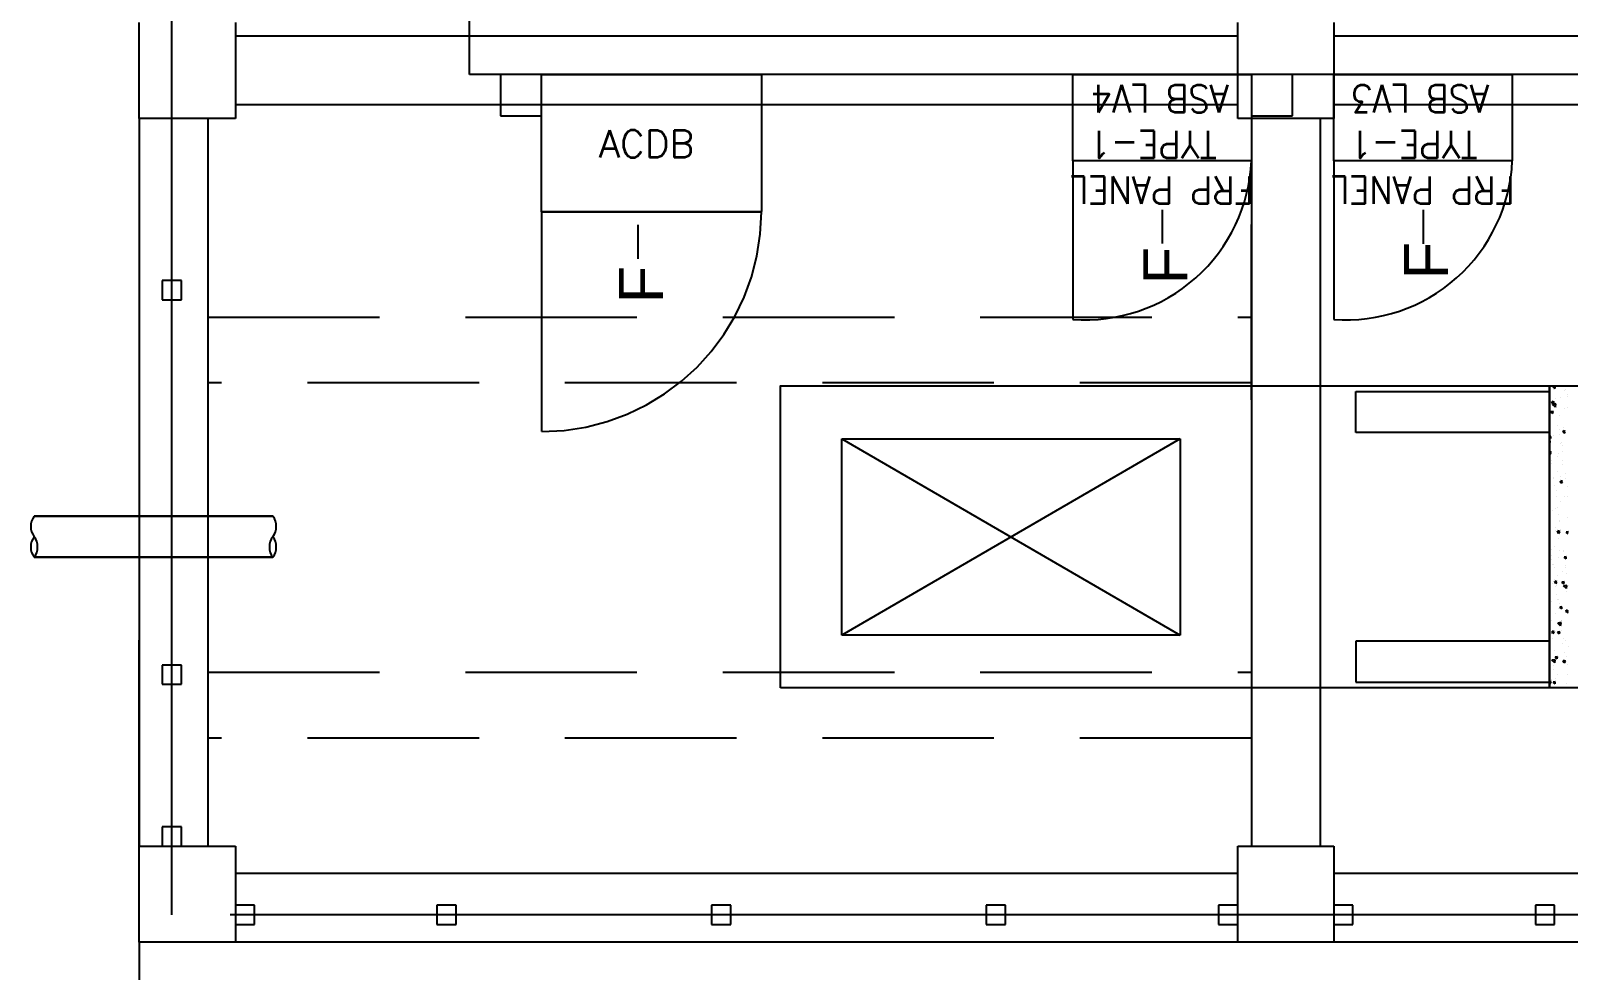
# Model space of a CAD drawing. Header units: metres. Extents: x 531739 to 532412, y 2675629 to 2676062.
# Drawn here: x 532006.63 to 532012.23, y 2675779.25 to 2675782.67 of the extents above; entities that cross this region are included whole.
import ezdxf

# ---------------------------------------------------------------- set-up
doc = ezdxf.new("R2010")
doc.units = ezdxf.units.M
for name, pattern in [('DASHED', [0.75, 0.5, -0.25]), ('DASHED2', [0.375, 0.25, -0.125]), ('HIDDEN', [0.375, 0.25, -0.125]), ('PHANTOM', [63.5, 31.75, -6.35, 6.35, -6.35, 6.35, -6.35])]:
    doc.linetypes.add(name, pattern=pattern)
doc.layers.add('IDT', color=7, linetype='Continuous')
doc.styles.add('Arial', font='arial.ttf')
doc.styles.add('RomanS', font='romans.shx')
doc.linetypes.add('FOUNDATION LAYOUT$0$FENCELINE1', pattern='A,6.35,-2.54,[133,ltypeshp.shx,S=2.54,R=0,X=-2.54,Y=0],-2.54,25.4', length=36.83)

# ---------------------------------------------------------------- blocks, each defined once
blk = doc.blocks.new('IDT')
at = {"layer": 'IDT', "color": 8}
for p, q in [((25.902, 18.4101), (29.552, 18.4101)), ((29.552, 18.0601), (29.552, 18.4101)), ((29.552, 18.4101), (29.902, 18.4101)), ((29.902, 18.4101), (29.902, 18.0601)), ((29.902, 18.4101), (33.552, 18.4101)), ((33.552, 18.0601), (33.552, 18.4101)), ((33.552, 18.4101), (33.902, 18.4101)), ((33.902, 18.4101), (33.902, 18.0601)), ((28.7481, 18.3453), (28.7481, 18.2753)), ((28.8181, 18.3453), (28.7481, 18.3453)), ((28.8181, 18.2753), (28.8181, 18.3453)), ((29.4822, 18.3453), (29.4822, 18.2753)), ((29.5522, 18.3453), (29.4822, 18.3453)), ((29.5522, 18.2753), (29.5522, 18.3453)), ((29.902, 18.3453), (29.902, 18.2753)), ((29.972, 18.3453), (29.902, 18.3453)), ((29.972, 18.2753), (29.972, 18.3453)), ((30.7481, 18.3453), (30.7481, 18.2753)), ((30.8181, 18.3453), (30.7481, 18.3453)), ((30.8181, 18.2753), (30.8181, 18.3453)), ((31.7481, 18.3453), (31.7481, 18.2753)), ((31.8181, 18.3453), (31.7481, 18.3453)), ((31.8181, 18.2753), (31.8181, 18.3453)), ((32.7481, 18.3453), (32.7481, 18.2753)), ((32.8181, 18.3453), (32.7481, 18.3453)), ((32.8181, 18.2753), (32.8181, 18.3453)), ((33.482, 18.3453), (33.482, 18.2753)), ((33.552, 18.3453), (33.482, 18.3453)), ((33.552, 18.2753), (33.552, 18.3453)), ((28.7481, 18.2753), (28.8181, 18.2753)), ((29.4822, 18.2753), (29.5522, 18.2753)), ((29.902, 18.2753), (29.972, 18.2753)), ((30.7481, 18.2753), (30.8181, 18.2753)), ((31.7481, 18.2753), (31.8181, 18.2753)), ((32.7481, 18.2753), (32.8181, 18.2753)), ((33.482, 18.2753), (33.552, 18.2753)), ((25.902, 18.1601), (29.552, 18.1601)), ((29.902, 18.1601), (33.552, 18.1601)), ((29.902, 18.0601), (29.552, 18.0601)), ((29.602, 15.4101), (29.602, 18.0601)), ((29.852, 15.4101), (29.852, 18.0601)), ((33.902, 18.0601), (33.552, 18.0601)), ((33.652, 15.4101), (33.652, 18.0601)), ((33.7481, 18.0601), (33.7481, 17.9901)), ((33.8181, 18.0601), (33.7481, 18.0601)), ((33.8181, 17.9901), (33.8181, 18.0601)), ((33.902, 15.4101), (33.902, 18.0601)), ((33.7481, 17.9901), (33.8181, 17.9901)), ((27.267, 17.4829), (28.767, 17.4829)), ((28.767, 17.4829), (28.767, 16.3829)), ((33.7481, 17.4703), (33.7481, 17.4003)), ((33.8181, 17.4703), (33.7481, 17.4703)), ((33.8181, 17.4003), (33.8181, 17.4703)), ((33.7481, 17.4003), (33.8181, 17.4003)), ((30.1117, 16.5771), (30.1117, 17.2916)), ((30.1117, 17.2916), (31.3439, 17.2916)), ((31.3439, 16.5771), (30.1117, 17.2916)), ((30.1117, 16.5771), (31.3439, 17.2916)), ((31.3439, 17.2916), (31.3439, 16.5771)), ((31.3439, 16.5771), (30.1117, 16.5771)), ((29.852, 16.4349), (29.852, 15.7954)), ((28.767, 16.3829), (27.267, 16.3829)), ((33.652, 16.1329), (33.652, 16.1329)), ((33.7481, 16.0703), (33.7481, 16.0003)), ((33.8181, 16.0703), (33.7481, 16.0703)), ((33.8181, 16.0003), (33.8181, 16.0703)), ((33.7481, 16.0003), (33.8181, 16.0003)), ((29.552, 15.0601), (29.552, 15.4101)), ((29.552, 15.4101), (29.902, 15.4101)), ((29.702, 15.3997), (29.702, 15.2497)), ((29.852, 15.3997), (29.702, 15.3997)), ((29.852, 15.2497), (29.852, 15.3997)), ((29.902, 15.4101), (29.902, 15.0601)), ((32.4369, 15.3997), (32.4369, 15.2497)), ((32.5869, 15.3997), (32.4369, 15.3997)), ((32.5869, 15.2497), (32.5869, 15.3997)), ((33.552, 15.0601), (33.552, 15.4101)), ((33.552, 15.4101), (33.902, 15.4101)), ((33.902, 15.4101), (33.902, 15.0601)), ((25.902, 15.3601), (29.552, 15.3601)), ((29.902, 15.3601), (33.552, 15.3601)), ((26.802, 15.2497), (32.6992, 15.2497)), ((29.702, 15.2497), (29.852, 15.2497)), ((32.4369, 15.2497), (32.5869, 15.2497)), ((32.6992, 15.2497), (32.6992, 15.0097)), ((25.902, 15.1101), (29.552, 15.1101)), ((29.902, 15.1101), (33.552, 15.1101))]:
    blk.add_line(p, q, dxfattribs=at)
at = {"layer": 'IDT', "color": 8, "linetype": 'DASHED2', "ltscale": 5}
for p, q in [((32.802, 18.4101), (33.902, 18.4101)), ((33.902, 18.4101), (33.902, 17.3101))]:
    blk.add_line(p, q, dxfattribs=at)
at = {"layer": 'IDT', "color": 8, "linetype": 'PHANTOM', "ltscale": 0.25}
for p, q in [((25.6331, 18.3103), (33.7831, 18.3103)), ((33.7831, 18.3103), (33.7831, 9.1603))]:
    blk.add_line(p, q, dxfattribs=at)
at = {"layer": 'IDT', "color": 8, "linetype": 'HIDDEN', "ltscale": 2.5}
for p, q in [((29.852, 17.6665), (33.652, 17.6665)), ((33.652, 17.4265), (29.852, 17.4265)), ((29.852, 16.3729), (33.652, 16.3729)), ((33.652, 16.1329), (29.852, 16.1329))]:
    blk.add_line(p, q, dxfattribs=at)
at = {"layer": 'IDT', "color": 8, "linetype": 'Continuous'}
for p, q in [((28.7423, 17.4815), (28.7423, 17.4815)), ((28.7461, 17.469), (28.7454, 17.4614)), ((28.7461, 17.469), (28.7534, 17.4629)), ((28.755, 17.4827), (28.755, 17.4827)), ((28.7028, 17.435), (28.7028, 17.435)), ((28.7046, 17.467), (28.7046, 17.467)), ((28.7388, 17.4334), (28.7388, 17.4334)), ((28.7454, 17.4616), (28.7533, 17.463)), ((28.7465, 17.4497), (28.7465, 17.4497)), ((28.7521, 17.4149), (28.7521, 17.4149)), ((28.759, 17.4541), (28.759, 17.4541)), ((28.7641, 17.4682), (28.7599, 17.4619)), ((28.7599, 17.4619), (28.767, 17.4595)), ((28.7642, 17.4682), (28.767, 17.4608)), ((28.7017, 17.3992), (28.7017, 17.3992)), ((28.7046, 17.3708), (28.7046, 17.3708)), ((28.713, 17.3924), (28.7088, 17.3861)), ((28.7088, 17.3861), (28.7164, 17.3835)), ((28.7131, 17.3924), (28.7165, 17.3835)), ((28.7381, 17.3779), (28.7374, 17.3703)), ((28.7374, 17.3705), (28.7454, 17.3719)), ((28.7381, 17.3779), (28.7454, 17.3718)), ((28.7454, 17.3815), (28.7575, 17.3829)), ((28.7472, 17.3928), (28.7455, 17.3815)), ((28.7469, 17.3692), (28.7469, 17.3692)), ((28.7472, 17.3928), (28.7575, 17.3829)), ((28.7528, 17.4016), (28.7528, 17.4016)), ((28.7663, 17.3739), (28.7663, 17.3739)), ((28.6989, 17.3314), (28.6989, 17.3314)), ((28.7087, 17.3112), (28.7087, 17.3112)), ((28.7133, 17.3548), (28.7133, 17.3548)), ((28.7141, 17.3048), (28.7141, 17.3048)), ((28.7175, 17.323), (28.7175, 17.323)), ((28.7492, 17.3471), (28.7492, 17.3471)), ((28.7564, 17.3032), (28.7564, 17.3032)), ((28.7634, 17.3214), (28.7634, 17.3214)), ((28.7634, 17.3061), (28.7634, 17.3061)), ((28.7238, 17.2749), (28.7238, 17.2749)), ((28.7244, 17.246), (28.7365, 17.2474)), ((28.7262, 17.2573), (28.7245, 17.246)), ((28.7262, 17.2572), (28.7365, 17.2473)), ((28.7294, 17.2794), (28.7374, 17.2808)), ((28.7301, 17.2868), (28.7295, 17.2792)), ((28.7301, 17.2868), (28.7374, 17.2807)), ((28.7464, 17.2793), (28.7464, 17.2793)), ((28.754, 17.2857), (28.7497, 17.2794)), ((28.7497, 17.2794), (28.7574, 17.2768)), ((28.754, 17.2857), (28.7574, 17.2768)), ((28.7028, 17.2099), (28.6986, 17.2036)), ((28.6986, 17.2036), (28.7063, 17.201)), ((28.7029, 17.2099), (28.7063, 17.201)), ((28.7214, 17.2371), (28.7214, 17.2371)), ((28.7222, 17.1957), (28.7215, 17.1881)), ((28.7215, 17.1883), (28.7294, 17.1898)), ((28.7222, 17.1957), (28.7295, 17.1896)), ((28.7231, 17.2396), (28.7231, 17.2396)), ((28.7344, 17.1947), (28.7344, 17.1947)), ((28.7435, 17.2115), (28.7435, 17.2115)), ((28.7606, 17.2383), (28.7606, 17.2383)), ((28.7653, 17.238), (28.7653, 17.238)), ((28.7062, 17.1326), (28.7062, 17.1326)), ((28.7312, 17.1754), (28.7312, 17.1754)), ((28.7341, 17.1631), (28.7341, 17.1631)), ((28.7386, 17.1629), (28.7386, 17.1629)), ((28.7407, 17.1438), (28.7407, 17.1438)), ((28.7577, 17.1705), (28.7577, 17.1705)), ((28.6984, 17.111), (28.6984, 17.111)), ((28.7052, 17.1217), (28.7034, 17.1104)), ((28.7034, 17.1104), (28.7155, 17.1118)), ((28.7051, 17.1217), (28.7155, 17.1118)), ((28.7142, 17.1046), (28.7135, 17.097)), ((28.7135, 17.0972), (28.7215, 17.0987)), ((28.7142, 17.1046), (28.7215, 17.0985)), ((28.7438, 17.1032), (28.7395, 17.0969)), ((28.7395, 17.0969), (28.7472, 17.0943)), ((28.7407, 17.1095), (28.7407, 17.1095)), ((28.7439, 17.1032), (28.7473, 17.0943)), ((28.7449, 17.1148), (28.7449, 17.1148)), ((28.7468, 17.089), (28.7468, 17.089)), ((28.7548, 17.1027), (28.7548, 17.1027)), ((28.7054, 17.068), (28.7054, 17.068)), ((28.7074, 17.0458), (28.7074, 17.0458)), ((28.7096, 17.0362), (28.7096, 17.0362)), ((28.7189, 17.0586), (28.7189, 17.0586)), ((28.7378, 17.076), (28.7378, 17.076)), ((28.7497, 17.0443), (28.7497, 17.0443)), ((28.752, 17.0349), (28.752, 17.0349)), ((28.7555, 17.0346), (28.7555, 17.0346)), ((28.7062, 17.0135), (28.7055, 17.006)), ((28.7055, 17.0061), (28.7135, 17.0076)), ((28.7062, 17.0135), (28.7135, 17.0074)), ((28.7155, 16.9817), (28.7155, 16.9817)), ((28.7159, 16.9881), (28.7159, 16.9881)), ((28.7316, 16.9845), (28.7316, 16.9845)), ((28.7349, 17.0082), (28.7349, 17.0082)), ((28.7491, 16.9671), (28.7491, 16.9671)), ((28.7578, 16.9801), (28.7578, 16.9801)), ((28.7595, 17.0149), (28.7595, 17.0149)), ((28.7597, 17.0028), (28.7597, 17.0028)), ((28.6976, 16.915), (28.7055, 16.9165)), ((28.6982, 16.9225), (28.7055, 16.9163)), ((28.725, 16.9157), (28.725, 16.9157)), ((28.7336, 16.9207), (28.7294, 16.9144)), ((28.7294, 16.9144), (28.737, 16.9118)), ((28.7321, 16.9404), (28.7321, 16.9404)), ((28.7337, 16.9207), (28.7371, 16.9118)), ((28.7443, 16.9104), (28.7443, 16.9104)), ((28.766, 16.9547), (28.766, 16.9547)), ((28.6999, 16.8619), (28.6999, 16.8619)), ((28.7265, 16.9079), (28.7265, 16.9079)), ((28.7292, 16.8726), (28.7292, 16.8726)), ((28.7306, 16.8761), (28.7306, 16.8761)), ((28.7463, 16.8993), (28.7463, 16.8993)), ((28.7263, 16.8048), (28.7263, 16.8048)), ((28.734, 16.8505), (28.734, 16.8505)), ((28.737, 16.828), (28.737, 16.828)), ((28.7434, 16.8316), (28.7434, 16.8316)), ((28.7571, 16.8364), (28.7571, 16.8364)), ((28.6998, 16.7879), (28.6998, 16.7879)), ((28.7016, 16.7494), (28.7016, 16.7494)), ((28.7126, 16.7879), (28.7126, 16.7879)), ((28.7405, 16.7638), (28.7405, 16.7638)), ((28.7421, 16.7863), (28.7421, 16.7863)), ((28.7475, 16.7478), (28.7475, 16.7478)), ((28.708, 16.7013), (28.708, 16.7013)), ((28.7094, 16.7219), (28.7094, 16.7219)), ((28.7235, 16.7382), (28.7192, 16.7318)), ((28.7192, 16.7318), (28.7269, 16.7293)), ((28.7235, 16.7381), (28.7269, 16.7292)), ((28.7235, 16.737), (28.7235, 16.737)), ((28.7253, 16.7138), (28.7253, 16.7138)), ((28.7377, 16.696), (28.7377, 16.696)), ((28.7516, 16.7204), (28.7516, 16.7204)), ((28.7517, 16.716), (28.7517, 16.716)), ((28.7183, 16.6567), (28.7183, 16.6567)), ((28.7206, 16.6692), (28.7206, 16.6692)), ((28.738, 16.6397), (28.738, 16.6397)), ((28.758, 16.6679), (28.758, 16.6679)), ((28.7644, 16.6315), (28.7602, 16.6251)), ((28.7606, 16.6552), (28.7606, 16.6552)), ((28.7645, 16.6314), (28.767, 16.6248)), ((28.7177, 16.6014), (28.7177, 16.6014)), ((28.7185, 16.6211), (28.7185, 16.6211)), ((28.7227, 16.5893), (28.7227, 16.5893)), ((28.7264, 16.5926), (28.7264, 16.5926)), ((28.7348, 16.6282), (28.7348, 16.6282)), ((28.7602, 16.6251), (28.767, 16.6228)), ((28.7619, 16.5757), (28.7612, 16.5681)), ((28.7619, 16.5757), (28.767, 16.5714)), ((28.764, 16.5851), (28.767, 16.5855)), ((28.7658, 16.5964), (28.7641, 16.5851)), ((28.7658, 16.5964), (28.767, 16.5952)), ((28.7133, 16.5556), (28.709, 16.5493)), ((28.709, 16.5493), (28.7167, 16.5468)), ((28.7133, 16.5556), (28.7168, 16.5467)), ((28.7149, 16.5336), (28.7149, 16.5336)), ((28.729, 16.5412), (28.729, 16.5412)), ((28.7319, 16.5604), (28.7319, 16.5604)), ((28.7359, 16.5266), (28.7359, 16.5266)), ((28.7508, 16.5657), (28.7508, 16.5657)), ((28.7612, 16.5683), (28.767, 16.5693)), ((28.7026, 16.4629), (28.7026, 16.4629)), ((28.712, 16.4658), (28.712, 16.4658)), ((28.7291, 16.4926), (28.7291, 16.4926)), ((28.7396, 16.461), (28.7396, 16.461)), ((28.7448, 16.4609), (28.7431, 16.4496)), ((28.7448, 16.4608), (28.7551, 16.4509)), ((28.7449, 16.4614), (28.7449, 16.4614)), ((28.7532, 16.4772), (28.7612, 16.4786)), ((28.7539, 16.4846), (28.7533, 16.477)), ((28.7539, 16.4846), (28.7612, 16.4785)), ((28.7635, 16.4916), (28.7635, 16.4916)), ((28.7, 16.4145), (28.7, 16.4145)), ((28.7004, 16.4228), (28.7004, 16.4228)), ((28.7262, 16.4248), (28.7262, 16.4248)), ((28.743, 16.4496), (28.7551, 16.451)), ((28.7438, 16.4292), (28.7438, 16.4292)), ((28.7543, 16.4489), (28.75, 16.4426)), ((28.75, 16.4426), (28.7577, 16.44)), ((28.7543, 16.4489), (28.7577, 16.44)), ((28.7091, 16.398), (28.7091, 16.398)), ((28.7107, 16.3988), (28.7107, 16.3988)), ((28.746, 16.3935), (28.7453, 16.3859)), ((28.7453, 16.3861), (28.7532, 16.3876)), ((28.746, 16.3935), (28.7533, 16.3874)), ((28.7501, 16.3811), (28.7501, 16.3811)), ((28.753, 16.3973), (28.753, 16.3973))]:
    blk.add_line(p, q, dxfattribs=at)
at = {"layer": 'IDT', "color": 7}
for p, q in [((29.4722, 17.4629), (28.767, 17.4629)), ((28.767, 17.4629), (28.767, 17.3133)), ((29.4722, 17.3133), (29.4722, 17.4629)), ((28.767, 17.3133), (29.4722, 17.3133)), ((28.767, 16.4038), (28.767, 16.5533)), ((28.767, 16.5533), (29.4722, 16.5533)), ((29.4722, 16.5533), (29.4722, 16.4038)), ((29.4722, 16.4038), (28.767, 16.4038)), ((32.0863, 15.8484), (32.0863, 15.9209)), ((29.227, 15.7932), (29.227, 15.8658)), ((30.177, 15.7932), (30.177, 15.8657)), ((32.0863, 15.7973), (32.0863, 15.8484)), ((29.227, 15.7421), (29.227, 15.7932)), ((30.177, 15.7421), (30.177, 15.7932)), ((31.6365, 15.7486), (32.4369, 15.7497)), ((31.6365, 15.2497), (31.6365, 15.7486)), ((32.4369, 15.7497), (32.4369, 15.2497)), ((28.902, 15.5637), (29.552, 15.5637)), ((28.902, 15.2497), (28.902, 15.5637)), ((29.552, 15.5637), (29.552, 15.2497)), ((29.852, 15.5637), (30.502, 15.5637)), ((29.852, 15.2497), (29.852, 15.5637)), ((30.502, 15.5637), (30.502, 15.2497)), ((29.552, 15.2497), (28.902, 15.2497)), ((30.502, 15.2497), (29.852, 15.2497)), ((32.4369, 15.2497), (31.6365, 15.2497))]:
    blk.add_line(p, q, dxfattribs=at)
at = {"layer": 'IDT', "color": 124}
for p, q in [((34.2845, 17.0079), (33.4155, 17.0079)), ((33.4155, 17.0079), (34.2845, 17.0079)), ((33.4155, 16.8579), (34.2845, 16.8579)), ((34.2845, 16.8579), (33.4155, 16.8579))]:
    blk.add_line(p, q, dxfattribs=at)
at = {"layer": 'IDT', "color": 8, "linetype": 'DASHED', "ltscale": 5}
for p, q in [((32.4365, 16.5497), (32.4365, 15.7497)), ((29.552, 15.5637), (29.552, 16.1417)), ((30.502, 15.5637), (30.502, 16.1417)), ((32.3927, 15.7497), (31.6365, 15.7497)), ((32.4365, 15.7497), (32.3927, 15.7497))]:
    blk.add_line(p, q, dxfattribs=at)
at = {"layer": 'IDT', "color": 7, "linetype": 'FOUNDATION LAYOUT$0$FENCELINE1', "ltscale": 0.01}
blk.add_lwpolyline([(33.902, 18.4101), (33.9018, 22.4854), (21.4107, 22.4854)], dxfattribs=at)
at = {"layer": 'IDT', "color": 8}
blk.add_lwpolyline([(31.567, 17.4829), (31.567, 16.3829), (28.767, 16.3829), (28.767, 17.4829)], close=True, dxfattribs=at)
at = {"layer": 'IDT', "color": 124}
for centre, start, end in [((33.4653, 16.9704), 143.0276, 216.9724), ((33.3657, 16.9704), 323.0276, 36.9724), ((34.3344, 16.9704), 143.0276, 216.9724), ((34.2347, 16.9704), 323.0276, 36.9724), ((33.4653, 16.8954), 143.0276, 216.9724), ((34.2347, 16.8954), 323.0276, 36.9724)]:
    blk.add_arc(centre, 0.0624, start, end, dxfattribs=at)
at = {"layer": 'IDT', "color": 8, "linetype": 'DASHED', "ltscale": 5}
for centre, radius, start, end in [((32.4365, 15.7497), 0.8, 90, 180), ((29.5075, 15.5373), 0.606, 85.7856, 177.5034), ((30.4575, 15.5373), 0.606, 85.7856, 177.5034)]:
    blk.add_arc(centre, radius, start, end, dxfattribs=at)
at = {"layer": 'IDT', "color": 7, "style": 'Arial'}
for p in [(31.9951, 16.0827), (29.1358, 15.9961), (30.0858, 16.0139)]:
    blk.add_text('F', height=0.16, rotation=270, dxfattribs=at).set_placement(p)
at = {"layer": 'IDT', "color": 7, "style": 'RomanS', "width": 0.9}
for s, p in [('FRP PANEL', (28.8934, 15.6209)), ('FRP PANEL', (29.8434, 15.6209)), ('TYPE-1', (29.0282, 15.4542)), ('TYPE-1', (29.9782, 15.4542)), ('ASB LV3', (28.9864, 15.2876)), ('ASB LV4', (29.9342, 15.2876))]:
    blk.add_text(s, height=0.1, dxfattribs=at).set_placement(p)
at = {"layer": 'IDT', "color": 7, "ltscale": 0.1, "style": 'RomanS'}
blk.add_text('ACDB', height=0.1, rotation=180, dxfattribs=at).set_placement((32.2286, 15.5521))

msp = doc.modelspace()

# ---------------------------------------------------------------- block references
at = {"layer": 'IDT', "color": 8, "rotation": 180}
msp.add_blockref('IDT', (532040.9313, 2675797.7589), dxfattribs=at)

doc.saveas('drawing.dxf')
